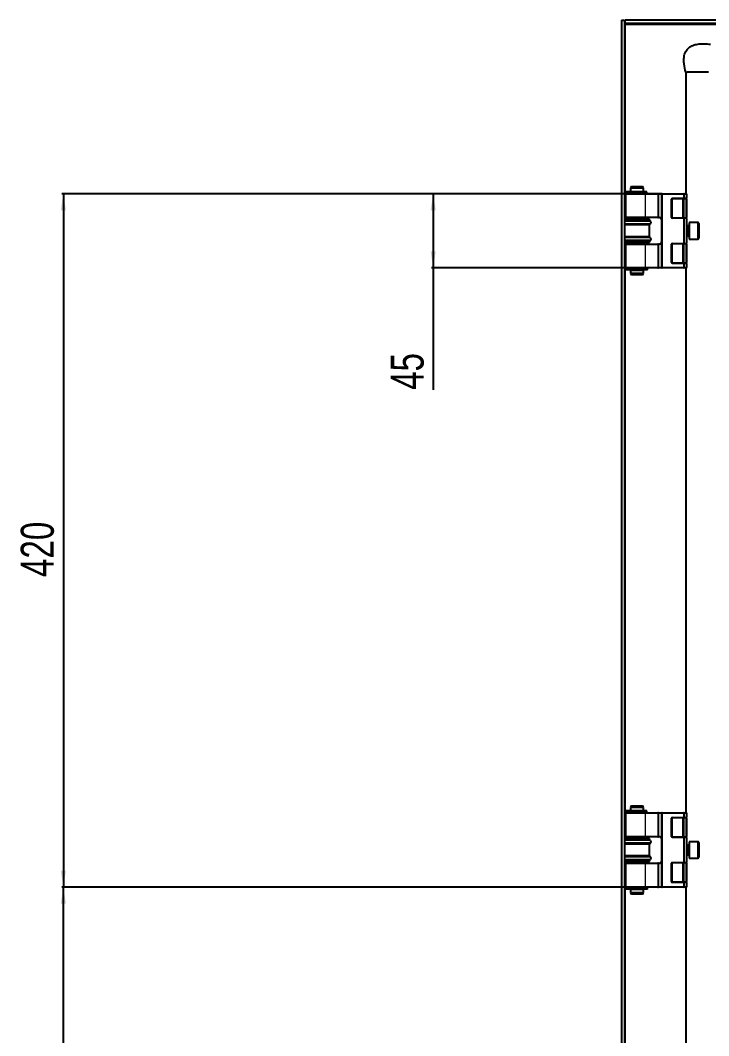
# Model space of a CAD drawing. Header units: millimetres. Extents: x -984 to 2790, y -1538 to 1219.
# Drawn here: x -984 to -567, y -59 to 556 of the extents above; entities that cross this region are included whole.
import ezdxf

# ---------------------------------------------------------------- set-up
doc = ezdxf.new("R2010")
doc.units = ezdxf.units.MM
doc.layers.add('FORMAT', color=7, linetype='Continuous')
doc.styles.add('SLDTEXTSTYLE0', font='TXT', dxfattribs={"width": 0.75})
doc.dimstyles.new('SLDDIMSTYLE0', dxfattribs={"dimtxt": 20, "dimasz": 10, "dimexe": 0, "dimexo": 0.0625, "dimgap": 5, "dimtad": 2, "dimdec": 1, "dimrnd": 1e-09, "dimzin": 12, "dimdsep": 46, "dimtxsty": 'SLDTEXTSTYLE0', "dimsah": 1, "dimcen": 0.09, "dimadec": 0, "dimazin": 3, "dimtfac": 1, "dimtofl": 0, "dimtmove": 0, "dimatfit": 3, "dimfxl": 0, "dimfrac": 2, "dimtolj": 1, "dimtzin": 12, "dimarcsym": 0})

# ---------------------------------------------------------------- blocks, each defined once
blk = doc.blocks.new('_D_6')
at = {"layer": 'FORMAT'}
for p, q in [((-616.75, 451.28), (-958.51, 451.28)), ((-957.51, 451.28), (-957.51, 31.28)), ((-605.14, 31.28), (-958.51, 31.28))]:
    blk.add_line(p, q, dxfattribs=at)
for points in [[(-957.51, 451.28), (-959.05, 441.28), (-955.98, 441.28)], [(-957.51, 31.28), (-955.98, 41.28), (-959.05, 41.28)]]:
    blk.add_solid(points, dxfattribs=at)
at = {"layer": 'FORMAT', "insert": (-983.3, 219.12), "char_height": 20, "attachment_point": 1, "rotation": 90, "style": 'SLDTEXTSTYLE0'}
blk.add_mtext('420', dxfattribs=at)
blk = doc.blocks.new('_D_7')
at = {"layer": 'FORMAT'}
for p, q in [((-594.75, 31.28), (-958.51, 31.28)), ((-957.51, -473.72), (-957.51, 31.28)), ((-594.75, -473.72), (-958.51, -473.72))]:
    blk.add_line(p, q, dxfattribs=at)
for points in [[(-957.51, 31.28), (-959.05, 21.28), (-955.98, 21.28)], [(-957.51, -473.72), (-955.98, -463.72), (-959.05, -463.72)]]:
    blk.add_solid(points, dxfattribs=at)
at = {"layer": 'FORMAT', "insert": (-983.3, -243.38), "char_height": 20, "attachment_point": 1, "rotation": 90, "style": 'SLDTEXTSTYLE0'}
blk.add_mtext('505', dxfattribs=at)
blk = doc.blocks.new('_D_10')
at = {"layer": 'FORMAT'}
for p, q in [((-594.75, 451.28), (-734.44, 451.28)), ((-733.44, 451.28), (-733.44, 406.28)), ((-594.75, 406.28), (-734.44, 406.28)), ((-733.44, 406.28), (-733.44, 332.44))]:
    blk.add_line(p, q, dxfattribs=at)
for points in [[(-733.44, 451.28), (-734.98, 441.28), (-731.91, 441.28)], [(-733.44, 406.28), (-731.91, 416.28), (-734.98, 416.28)]]:
    blk.add_solid(points, dxfattribs=at)
at = {"layer": 'FORMAT', "insert": (-759.23, 332.44), "char_height": 20, "attachment_point": 1, "rotation": 90, "style": 'SLDTEXTSTYLE0'}
blk.add_mtext('45', dxfattribs=at)

msp = doc.modelspace()

# ---------------------------------------------------------------- linework, layer by layer
at = {"color": 7, "linetype": 'Continuous', "lineweight": 25}
for p, q in [((-619.44, 556.28), (-619.44, -998.72)), ((-619.44, 556.28), (-617.44, 556.28)), ((-617.44, 556.28), (-617.44, -998.72)), ((-226.74, 556.28), (-617.14, 556.28)), ((-617.14, 554.28), (-617.14, 556.28)), ((-226.74, 554.28), (-617.14, 554.28)), ((-616.84, 553.68), (-617.04, 554.28)), ((-580.44, 524.78), (-580.44, 451.28)), ((-577.16, 524.78), (-579.46, 524.78)), ((-577.01, 524.78), (-577.16, 524.78)), ((-569.87, 524.78), (-577.01, 524.78)), ((-569.81, 524.78), (-569.87, 524.78)), ((-567.42, 524.78), (-569.81, 524.78)), ((-566.55, 524.78), (-567.42, 524.78)), ((-613.36, 455.53), (-613.94, 454.53)), ((-613.36, 455.53), (-610.39, 455.53)), ((-610.39, 455.53), (-606.52, 455.53)), ((-605.94, 454.53), (-606.52, 455.53)), ((-617.09, 452.48), (-617.09, 451.58)), ((-604.1, 452.48), (-617.09, 452.48)), ((-604.1, 451.58), (-617.09, 451.58)), ((-616.94, 451.08), (-616.94, 436.98)), ((-616.74, 451.28), (-605.13, 451.28)), ((-613.94, 454.53), (-613.94, 452.53)), ((-610.47, 454.53), (-613.94, 454.53)), ((-613.94, 452.53), (-610.47, 452.53)), ((-613.94, 451.53), (-613.94, 451.28)), ((-613.94, 451.53), (-610.47, 451.53)), ((-613.44, 452.53), (-613.44, 452.48)), ((-613.44, 451.58), (-613.44, 451.53)), ((-605.94, 454.53), (-610.47, 454.53)), ((-610.47, 452.53), (-605.94, 452.53)), ((-610.47, 451.53), (-605.94, 451.53)), ((-606.44, 452.48), (-606.44, 452.53)), ((-606.44, 451.53), (-606.44, 451.58)), ((-605.94, 452.53), (-605.94, 454.53)), ((-605.94, 451.28), (-605.94, 451.53)), ((-605.13, 451.28), (-597.24, 451.28)), ((-604.02, 452.48), (-604.1, 452.48)), ((-604.02, 451.58), (-604.1, 451.58)), ((-604.02, 451.58), (-604.02, 452.48)), ((-604, 452.48), (-604.02, 452.48)), ((-604, 451.58), (-604.02, 451.58)), ((-604, 451.58), (-604, 452.48)), ((-596.96, 451.28), (-597.24, 451.28)), ((-596.96, 451.28), (-594.74, 451.28)), ((-594.94, 406.48), (-594.94, 451.08)), ((-594.74, 451.28), (-581.52, 451.28)), ((-581.52, 451.28), (-580.14, 451.28)), ((-581.44, 448.58), (-581.44, 451.08)), ((-579.94, 451.08), (-579.94, 448.58)), ((-588.94, 447.98), (-588.94, 436.88)), ((-581.56, 448.28), (-588.64, 448.28)), ((-581.94, 447.98), (-581.94, 436.88)), ((-580.24, 448.28), (-581.56, 448.28)), ((-579.94, 447.98), (-579.94, 448.58)), ((-579.94, 447.98), (-579.94, 436.88)), ((-605.13, 436.78), (-616.74, 436.78)), ((-613.94, 436.78), (-613.94, 435.78)), ((-605.94, 435.78), (-605.94, 436.78)), ((-597.24, 436.78), (-605.13, 436.78)), ((-597.24, 436.78), (-596.96, 436.78)), ((-596.44, 436.78), (-596.96, 436.78)), ((-579.94, 436.28), (-579.94, 436.88)), ((-617.44, 435.78), (-602.44, 435.78)), ((-602.44, 435.18), (-617.44, 435.18)), ((-602.44, 432.38), (-617.44, 432.38)), ((-602.44, 435.18), (-602.44, 435.78)), ((-601.74, 434.5), (-602.44, 435.18)), ((-602.44, 432.38), (-601.74, 433.07)), ((-602.44, 425.18), (-602.44, 432.38)), ((-588.64, 436.58), (-581.56, 436.58)), ((-581.56, 436.58), (-580.24, 436.58)), ((-581.44, 421.28), (-581.44, 436.28)), ((-579.94, 436.28), (-579.94, 421.28)), ((-578.69, 431.78), (-579.94, 431.78)), ((-573.04, 433.78), (-578.44, 433.78)), ((-578.44, 433.78), (-578.44, 423.78)), ((-572.44, 433.18), (-572.44, 424.38)), ((-602.44, 425.18), (-617.44, 425.18)), ((-601.74, 424.5), (-602.44, 425.18)), ((-579.94, 425.78), (-578.69, 425.78)), ((-602.44, 422.38), (-617.44, 422.38)), ((-617.44, 421.78), (-602.44, 421.78)), ((-616.94, 420.58), (-616.94, 406.48)), ((-616.74, 420.78), (-605.13, 420.78)), ((-613.94, 421.78), (-613.94, 420.78)), ((-605.94, 420.78), (-605.94, 421.78)), ((-605.13, 420.78), (-597.24, 420.78)), ((-602.44, 422.38), (-601.74, 423.07)), ((-602.44, 421.78), (-602.44, 422.38)), ((-596.96, 420.78), (-597.24, 420.78)), ((-596.96, 420.78), (-596.44, 420.78)), ((-588.94, 420.68), (-588.94, 409.58)), ((-581.56, 420.98), (-588.64, 420.98)), ((-581.94, 420.68), (-581.94, 409.58)), ((-580.24, 420.98), (-581.56, 420.98)), ((-579.94, 420.68), (-579.94, 421.28)), ((-579.94, 420.68), (-579.94, 409.58)), ((-578.44, 423.78), (-573.04, 423.78)), ((-617.09, 405.98), (-617.09, 405.08)), ((-603.62, 405.98), (-617.09, 405.98)), ((-605.13, 406.28), (-616.74, 406.28)), ((-613.94, 406.28), (-613.94, 406.03)), ((-613.94, 406.03), (-610.47, 406.03)), ((-613.44, 406.03), (-613.44, 405.98)), ((-610.47, 406.03), (-605.94, 406.03)), ((-606.44, 405.98), (-606.44, 406.03)), ((-605.94, 406.03), (-605.94, 406.28)), ((-597.24, 406.28), (-605.13, 406.28)), ((-603.57, 405.98), (-603.62, 405.98)), ((-603.57, 405.08), (-603.57, 405.98)), ((-597.24, 406.28), (-596.96, 406.28)), ((-594.74, 406.28), (-596.96, 406.28)), ((-581.52, 406.28), (-594.74, 406.28)), ((-588.64, 409.28), (-581.56, 409.28)), ((-581.56, 409.28), (-580.24, 409.28)), ((-580.14, 406.28), (-581.52, 406.28)), ((-581.44, 406.48), (-581.44, 408.98)), ((-580.44, 406.28), (-580.44, 76.28)), ((-579.94, 408.98), (-579.94, 409.58)), ((-579.94, 408.98), (-579.94, 406.48)), ((-603.62, 405.08), (-617.09, 405.08)), ((-613.94, 405.03), (-613.94, 403.03)), ((-613.94, 405.03), (-610.47, 405.03)), ((-613.94, 403.03), (-613.36, 402.03)), ((-613.94, 403.03), (-605.94, 403.03)), ((-613.44, 405.08), (-613.44, 405.03)), ((-606.52, 402.03), (-613.36, 402.03)), ((-610.47, 405.03), (-605.94, 405.03)), ((-606.52, 402.03), (-605.94, 403.03)), ((-606.44, 405.03), (-606.44, 405.08)), ((-605.94, 403.03), (-605.94, 405.03)), ((-603.57, 405.08), (-603.62, 405.08)), ((-613.36, 80.53), (-613.94, 79.53)), ((-613.36, 80.53), (-610.39, 80.53)), ((-610.39, 80.53), (-606.52, 80.53)), ((-605.94, 79.53), (-606.52, 80.53)), ((-617.09, 77.48), (-617.09, 76.58)), ((-604.1, 77.48), (-617.09, 77.48)), ((-604.1, 76.58), (-617.09, 76.58)), ((-616.94, 76.08), (-616.94, 61.98)), ((-616.74, 76.28), (-605.13, 76.28)), ((-613.94, 79.53), (-613.94, 77.53)), ((-610.47, 79.53), (-613.94, 79.53)), ((-613.94, 77.53), (-610.47, 77.53)), ((-613.94, 76.53), (-613.94, 76.28)), ((-613.94, 76.53), (-610.47, 76.53)), ((-613.44, 77.53), (-613.44, 77.48)), ((-613.44, 76.58), (-613.44, 76.53)), ((-605.94, 79.53), (-610.47, 79.53)), ((-610.47, 77.53), (-605.94, 77.53)), ((-610.47, 76.53), (-605.94, 76.53)), ((-606.44, 77.48), (-606.44, 77.53)), ((-606.44, 76.53), (-606.44, 76.58)), ((-605.94, 77.53), (-605.94, 79.53)), ((-605.94, 76.28), (-605.94, 76.53)), ((-605.13, 76.28), (-597.24, 76.28)), ((-604.02, 77.48), (-604.1, 77.48)), ((-604.02, 76.58), (-604.1, 76.58)), ((-604.02, 76.58), (-604.02, 77.48)), ((-604, 77.48), (-604.02, 77.48)), ((-604, 76.58), (-604.02, 76.58)), ((-604, 76.58), (-604, 77.48)), ((-596.96, 76.28), (-597.24, 76.28)), ((-596.96, 76.28), (-594.74, 76.28)), ((-594.94, 31.48), (-594.94, 76.08)), ((-594.74, 76.28), (-581.52, 76.28)), ((-581.52, 76.28), (-580.14, 76.28)), ((-581.44, 73.58), (-581.44, 76.08)), ((-579.94, 76.08), (-579.94, 73.58)), ((-588.94, 72.98), (-588.94, 61.88)), ((-581.56, 73.28), (-588.64, 73.28)), ((-581.94, 72.98), (-581.94, 61.88)), ((-580.24, 73.28), (-581.56, 73.28)), ((-579.94, 72.98), (-579.94, 73.58)), ((-579.94, 72.98), (-579.94, 61.88)), ((-605.13, 61.78), (-616.74, 61.78)), ((-613.94, 61.78), (-613.94, 60.78)), ((-605.94, 60.78), (-605.94, 61.78)), ((-597.24, 61.78), (-605.13, 61.78)), ((-597.24, 61.78), (-596.96, 61.78)), ((-596.44, 61.78), (-596.96, 61.78)), ((-588.64, 61.58), (-581.56, 61.58)), ((-581.56, 61.58), (-580.24, 61.58)), ((-579.94, 61.28), (-579.94, 61.88)), ((-617.44, 60.78), (-602.44, 60.78)), ((-602.44, 60.18), (-617.44, 60.18)), ((-602.44, 57.38), (-617.44, 57.38)), ((-602.44, 60.18), (-602.44, 60.78)), ((-601.74, 59.5), (-602.44, 60.18)), ((-602.44, 57.38), (-601.74, 58.07)), ((-602.44, 50.18), (-602.44, 57.38)), ((-581.44, 46.28), (-581.44, 61.28)), ((-579.94, 61.28), (-579.94, 46.28)), ((-578.69, 56.78), (-579.94, 56.78)), ((-573.04, 58.78), (-578.44, 58.78)), ((-578.44, 58.78), (-578.44, 48.78)), ((-572.44, 58.18), (-572.44, 49.38)), ((-602.44, 50.18), (-617.44, 50.18)), ((-601.74, 49.5), (-602.44, 50.18)), ((-579.94, 50.78), (-578.69, 50.78)), ((-602.44, 47.38), (-617.44, 47.38)), ((-617.44, 46.78), (-602.44, 46.78)), ((-616.94, 45.58), (-616.94, 31.48)), ((-616.74, 45.78), (-605.13, 45.78)), ((-613.94, 46.78), (-613.94, 45.78)), ((-605.94, 45.78), (-605.94, 46.78)), ((-605.13, 45.78), (-597.24, 45.78)), ((-602.44, 47.38), (-601.74, 48.07)), ((-602.44, 46.78), (-602.44, 47.38)), ((-596.96, 45.78), (-597.24, 45.78)), ((-596.96, 45.78), (-596.44, 45.78)), ((-588.94, 45.68), (-588.94, 34.58)), ((-581.56, 45.98), (-588.64, 45.98)), ((-581.94, 45.68), (-581.94, 34.58)), ((-580.24, 45.98), (-581.56, 45.98)), ((-579.94, 45.68), (-579.94, 46.28)), ((-579.94, 45.68), (-579.94, 34.58)), ((-578.44, 48.78), (-573.04, 48.78)), ((-617.09, 30.98), (-617.09, 30.08)), ((-603.62, 30.98), (-617.09, 30.98)), ((-605.13, 31.28), (-616.74, 31.28)), ((-613.94, 31.28), (-613.94, 31.03)), ((-613.94, 31.03), (-610.47, 31.03)), ((-613.44, 31.03), (-613.44, 30.98)), ((-610.47, 31.03), (-605.94, 31.03)), ((-606.44, 30.98), (-606.44, 31.03)), ((-605.94, 31.03), (-605.94, 31.28)), ((-597.24, 31.28), (-605.13, 31.28)), ((-603.57, 30.98), (-603.62, 30.98)), ((-603.57, 30.08), (-603.57, 30.98)), ((-597.24, 31.28), (-596.96, 31.28)), ((-594.74, 31.28), (-596.96, 31.28)), ((-581.52, 31.28), (-594.74, 31.28)), ((-588.64, 34.28), (-581.56, 34.28)), ((-581.56, 34.28), (-580.24, 34.28)), ((-580.14, 31.28), (-581.52, 31.28)), ((-581.44, 31.48), (-581.44, 33.98)), ((-580.44, 31.28), (-580.44, -473.72)), ((-579.94, 33.98), (-579.94, 34.58)), ((-579.94, 33.98), (-579.94, 31.48)), ((-603.62, 30.08), (-617.09, 30.08)), ((-613.94, 30.03), (-613.94, 28.03)), ((-613.94, 30.03), (-610.47, 30.03)), ((-613.94, 28.03), (-613.36, 27.03)), ((-613.94, 28.03), (-605.94, 28.03)), ((-613.44, 30.08), (-613.44, 30.03)), ((-606.52, 27.03), (-613.36, 27.03)), ((-610.47, 30.03), (-605.94, 30.03)), ((-606.52, 27.03), (-605.94, 28.03)), ((-606.44, 30.03), (-606.44, 30.08)), ((-605.94, 28.03), (-605.94, 30.03)), ((-603.57, 30.08), (-603.62, 30.08))]:
    msp.add_line(p, q, dxfattribs=at)
at = {"color": 8, "linetype": 'Continuous', "lineweight": 18}
for p, q in [((-616.84, 452.48), (-616.84, 553.68)), ((-616.84, 553.68), (-521.41, 553.68)), ((-604.99, 451.08), (-616.94, 451.08)), ((-616.84, 451.26), (-616.84, 451.58)), ((-604.99, 451.08), (-604.99, 436.98)), ((-597.1, 451.08), (-604.99, 451.08)), ((-604.1, 451.58), (-604.1, 452.48)), ((-597.1, 436.98), (-597.1, 451.08)), ((-596.96, 451.08), (-597.1, 451.08)), ((-596.96, 451.08), (-596.96, 451.28)), ((-596.96, 451.08), (-596.96, 436.98)), ((-594.94, 451.08), (-596.96, 451.08)), ((-594.94, 451.08), (-594.74, 451.08)), ((-594.74, 451.28), (-594.74, 451.08)), ((-594.74, 451.08), (-594.74, 406.48)), ((-581.44, 451.08), (-594.74, 451.08)), ((-579.94, 451.08), (-581.44, 451.08)), ((-589.24, 436.88), (-589.24, 447.98)), ((-589.24, 447.98), (-588.94, 447.98)), ((-588.94, 447.98), (-588.64, 447.98)), ((-588.64, 448.58), (-581.44, 448.58)), ((-588.64, 448.58), (-588.64, 448.28)), ((-588.64, 448.28), (-588.64, 447.98)), ((-582.24, 447.98), (-588.64, 447.98)), ((-588.64, 447.98), (-588.64, 436.88)), ((-582.24, 448.28), (-582.24, 447.98)), ((-582.24, 447.98), (-581.94, 447.98)), ((-582.24, 436.88), (-582.24, 447.98)), ((-581.94, 447.98), (-581.64, 447.98)), ((-581.64, 448.28), (-581.64, 447.98)), ((-580.24, 447.98), (-581.64, 447.98)), ((-581.64, 447.98), (-581.64, 436.88)), ((-581.44, 448.58), (-579.94, 448.58)), ((-580.24, 448.28), (-580.24, 447.98)), ((-579.94, 447.98), (-580.24, 447.98)), ((-580.24, 436.88), (-580.24, 447.98)), ((-616.94, 436.98), (-604.99, 436.98)), ((-616.84, 435.78), (-616.84, 436.81)), ((-604.99, 436.98), (-597.1, 436.98)), ((-596.96, 436.98), (-597.1, 436.98)), ((-596.96, 436.78), (-596.96, 436.98)), ((-596.96, 436.98), (-596.44, 436.98)), ((-596.44, 436.78), (-596.44, 436.98)), ((-588.94, 436.88), (-589.24, 436.88)), ((-588.64, 436.88), (-588.94, 436.88)), ((-588.64, 436.88), (-582.24, 436.88)), ((-588.64, 436.88), (-588.64, 436.58)), ((-582.24, 436.88), (-582.24, 436.58)), ((-581.94, 436.88), (-582.24, 436.88)), ((-581.64, 436.88), (-581.94, 436.88)), ((-581.64, 436.88), (-580.24, 436.88)), ((-581.64, 436.88), (-581.64, 436.58)), ((-580.24, 436.88), (-580.24, 436.58)), ((-580.24, 436.88), (-579.94, 436.88)), ((-601.74, 434.5), (-617.44, 434.5)), ((-601.74, 433.07), (-617.44, 433.07)), ((-588.64, 436.58), (-588.64, 436.28)), ((-581.44, 436.28), (-588.64, 436.28)), ((-579.94, 436.28), (-581.44, 436.28)), ((-578.69, 428.78), (-578.69, 431.78)), ((-573.04, 423.78), (-573.04, 433.78)), ((-601.74, 424.5), (-617.44, 424.5)), ((-578.69, 425.78), (-578.69, 428.78)), ((-601.74, 423.07), (-617.44, 423.07)), ((-604.99, 420.58), (-616.94, 420.58)), ((-616.84, 420.76), (-616.84, 421.78)), ((-604.99, 420.58), (-604.99, 406.48)), ((-597.1, 420.58), (-604.99, 420.58)), ((-597.1, 406.48), (-597.1, 420.58)), ((-597.1, 420.58), (-596.96, 420.58)), ((-596.96, 420.58), (-596.96, 420.78)), ((-596.96, 420.58), (-596.96, 406.48)), ((-596.44, 420.58), (-596.96, 420.58)), ((-596.44, 420.58), (-596.44, 420.78)), ((-589.24, 409.58), (-589.24, 420.68)), ((-589.24, 420.68), (-588.94, 420.68)), ((-588.94, 420.68), (-588.64, 420.68)), ((-588.64, 421.28), (-581.44, 421.28)), ((-588.64, 420.98), (-588.64, 421.28)), ((-588.64, 420.98), (-588.64, 420.68)), ((-582.24, 420.68), (-588.64, 420.68)), ((-588.64, 420.68), (-588.64, 409.58)), ((-582.24, 420.98), (-582.24, 420.68)), ((-582.24, 420.68), (-581.94, 420.68)), ((-582.24, 409.58), (-582.24, 420.68)), ((-581.94, 420.68), (-581.64, 420.68)), ((-581.64, 420.68), (-581.64, 420.98)), ((-580.24, 420.68), (-581.64, 420.68)), ((-581.64, 420.68), (-581.64, 409.58)), ((-581.44, 421.28), (-579.94, 421.28)), ((-580.24, 420.68), (-580.24, 420.98)), ((-580.24, 420.68), (-579.94, 420.68)), ((-580.24, 409.58), (-580.24, 420.68)), ((-616.94, 406.48), (-604.99, 406.48)), ((-616.84, 405.98), (-616.84, 406.31)), ((-604.99, 406.48), (-597.1, 406.48)), ((-603.62, 405.08), (-603.62, 405.98)), ((-597.1, 406.48), (-596.96, 406.48)), ((-596.96, 406.28), (-596.96, 406.48)), ((-596.96, 406.48), (-594.94, 406.48)), ((-594.74, 406.48), (-594.94, 406.48)), ((-594.74, 406.48), (-581.44, 406.48)), ((-594.74, 406.48), (-594.74, 406.28)), ((-589.24, 409.58), (-588.94, 409.58)), ((-588.94, 409.58), (-588.64, 409.58)), ((-588.64, 409.58), (-582.24, 409.58)), ((-588.64, 409.58), (-588.64, 409.28)), ((-588.64, 408.98), (-588.64, 409.28)), ((-581.44, 408.98), (-588.64, 408.98)), ((-582.24, 409.58), (-582.24, 409.28)), ((-582.24, 409.58), (-581.94, 409.58)), ((-581.94, 409.58), (-581.64, 409.58)), ((-581.64, 409.28), (-581.64, 409.58)), ((-581.64, 409.58), (-580.24, 409.58)), ((-579.94, 408.98), (-581.44, 408.98)), ((-581.44, 406.48), (-579.94, 406.48)), ((-580.24, 409.28), (-580.24, 409.58)), ((-580.24, 409.58), (-579.94, 409.58)), ((-616.84, 77.48), (-616.84, 405.08)), ((-604.99, 76.08), (-616.94, 76.08)), ((-616.84, 76.26), (-616.84, 76.58)), ((-604.99, 76.08), (-604.99, 61.98)), ((-597.1, 76.08), (-604.99, 76.08)), ((-604.1, 76.58), (-604.1, 77.48)), ((-597.1, 61.98), (-597.1, 76.08)), ((-596.96, 76.08), (-597.1, 76.08)), ((-596.96, 76.08), (-596.96, 76.28)), ((-596.96, 76.08), (-596.96, 61.98)), ((-594.94, 76.08), (-596.96, 76.08)), ((-594.94, 76.08), (-594.74, 76.08)), ((-594.74, 76.28), (-594.74, 76.08)), ((-594.74, 76.08), (-594.74, 31.48)), ((-581.44, 76.08), (-594.74, 76.08)), ((-579.94, 76.08), (-581.44, 76.08)), ((-589.24, 61.88), (-589.24, 72.98)), ((-589.24, 72.98), (-588.94, 72.98)), ((-588.94, 72.98), (-588.64, 72.98)), ((-588.64, 73.58), (-581.44, 73.58)), ((-588.64, 73.58), (-588.64, 73.28)), ((-588.64, 73.28), (-588.64, 72.98)), ((-582.24, 72.98), (-588.64, 72.98)), ((-588.64, 72.98), (-588.64, 61.88)), ((-582.24, 73.28), (-582.24, 72.98)), ((-582.24, 72.98), (-581.94, 72.98)), ((-582.24, 61.88), (-582.24, 72.98)), ((-581.94, 72.98), (-581.64, 72.98)), ((-581.64, 73.28), (-581.64, 72.98)), ((-580.24, 72.98), (-581.64, 72.98)), ((-581.64, 72.98), (-581.64, 61.88)), ((-581.44, 73.58), (-579.94, 73.58)), ((-580.24, 73.28), (-580.24, 72.98)), ((-579.94, 72.98), (-580.24, 72.98)), ((-580.24, 61.88), (-580.24, 72.98)), ((-616.94, 61.98), (-604.99, 61.98)), ((-616.84, 60.78), (-616.84, 61.81)), ((-604.99, 61.98), (-597.1, 61.98)), ((-596.96, 61.98), (-597.1, 61.98)), ((-596.96, 61.78), (-596.96, 61.98)), ((-596.96, 61.98), (-596.44, 61.98)), ((-596.44, 61.78), (-596.44, 61.98)), ((-588.94, 61.88), (-589.24, 61.88)), ((-588.64, 61.88), (-588.94, 61.88)), ((-588.64, 61.88), (-582.24, 61.88)), ((-588.64, 61.88), (-588.64, 61.58)), ((-588.64, 61.58), (-588.64, 61.28)), ((-582.24, 61.88), (-582.24, 61.58)), ((-581.94, 61.88), (-582.24, 61.88)), ((-581.64, 61.88), (-581.94, 61.88)), ((-581.64, 61.88), (-580.24, 61.88)), ((-581.64, 61.88), (-581.64, 61.58)), ((-580.24, 61.88), (-580.24, 61.58)), ((-580.24, 61.88), (-579.94, 61.88)), ((-601.74, 59.5), (-617.44, 59.5)), ((-601.74, 58.07), (-617.44, 58.07)), ((-581.44, 61.28), (-588.64, 61.28)), ((-579.94, 61.28), (-581.44, 61.28)), ((-578.69, 53.78), (-578.69, 56.78)), ((-573.04, 48.78), (-573.04, 58.78)), ((-601.74, 49.5), (-617.44, 49.5)), ((-578.69, 50.78), (-578.69, 53.78)), ((-601.74, 48.07), (-617.44, 48.07)), ((-604.99, 45.58), (-616.94, 45.58)), ((-616.84, 45.76), (-616.84, 46.78)), ((-604.99, 45.58), (-604.99, 31.48)), ((-597.1, 45.58), (-604.99, 45.58)), ((-597.1, 31.48), (-597.1, 45.58)), ((-597.1, 45.58), (-596.96, 45.58)), ((-596.96, 45.58), (-596.96, 45.78)), ((-596.96, 45.58), (-596.96, 31.48)), ((-596.44, 45.58), (-596.96, 45.58)), ((-596.44, 45.58), (-596.44, 45.78)), ((-589.24, 34.58), (-589.24, 45.68)), ((-589.24, 45.68), (-588.94, 45.68)), ((-588.94, 45.68), (-588.64, 45.68)), ((-588.64, 46.28), (-581.44, 46.28)), ((-588.64, 45.98), (-588.64, 46.28)), ((-588.64, 45.98), (-588.64, 45.68)), ((-582.24, 45.68), (-588.64, 45.68)), ((-588.64, 45.68), (-588.64, 34.58)), ((-582.24, 45.98), (-582.24, 45.68)), ((-582.24, 45.68), (-581.94, 45.68)), ((-582.24, 34.58), (-582.24, 45.68)), ((-581.94, 45.68), (-581.64, 45.68)), ((-581.64, 45.68), (-581.64, 45.98)), ((-580.24, 45.68), (-581.64, 45.68)), ((-581.64, 45.68), (-581.64, 34.58)), ((-581.44, 46.28), (-579.94, 46.28)), ((-580.24, 45.68), (-580.24, 45.98)), ((-580.24, 45.68), (-579.94, 45.68)), ((-580.24, 34.58), (-580.24, 45.68)), ((-616.94, 31.48), (-604.99, 31.48)), ((-616.84, 30.98), (-616.84, 31.31)), ((-604.99, 31.48), (-597.1, 31.48)), ((-603.62, 30.08), (-603.62, 30.98)), ((-597.1, 31.48), (-596.96, 31.48)), ((-596.96, 31.28), (-596.96, 31.48)), ((-596.96, 31.48), (-594.94, 31.48)), ((-594.74, 31.48), (-594.94, 31.48)), ((-594.74, 31.48), (-581.44, 31.48)), ((-594.74, 31.48), (-594.74, 31.28)), ((-589.24, 34.58), (-588.94, 34.58)), ((-588.94, 34.58), (-588.64, 34.58)), ((-588.64, 34.58), (-582.24, 34.58)), ((-588.64, 34.58), (-588.64, 34.28)), ((-588.64, 33.98), (-588.64, 34.28)), ((-581.44, 33.98), (-588.64, 33.98)), ((-582.24, 34.58), (-582.24, 34.28)), ((-582.24, 34.58), (-581.94, 34.58)), ((-581.94, 34.58), (-581.64, 34.58)), ((-581.64, 34.28), (-581.64, 34.58)), ((-581.64, 34.58), (-580.24, 34.58)), ((-579.94, 33.98), (-581.44, 33.98)), ((-581.44, 31.48), (-579.94, 31.48)), ((-580.24, 34.28), (-580.24, 34.58)), ((-580.24, 34.58), (-579.94, 34.58)), ((-616.84, -472.52), (-616.84, 30.08))]:
    msp.add_line(p, q, dxfattribs=at)
at = {"color": 7, "linetype": 'Continuous', "lineweight": 25}
for centre, radius, start, end in [((-616.74, 451.08), 0.2, 90, 180), ((-594.74, 451.08), 0.2, 90, 180), ((-580.14, 451.08), 0.2, 0, 90), ((-588.64, 447.98), 0.3, 90, 180), ((-581.64, 447.98), 0.3, 90, 180), ((-580.24, 448.58), 0.3, 270, 0), ((-616.74, 436.98), 0.2, 180, 270), ((-596.44, 435.28), 1.5, 0, 90), ((-588.64, 436.88), 0.3, 180, 270), ((-581.64, 436.88), 0.3, 180, 270), ((-602.44, 433.78), 1, 314.427, 45.573), ((-580.24, 436.28), 0.3, 0, 90), ((-578.69, 432.03), 0.25, 270, 360), ((-573.04, 433.18), 0.6, 360, 90), ((-602.44, 423.78), 1, 314.427, 45.573), ((-578.69, 425.53), 0.25, 0, 90), ((-573.04, 424.38), 0.6, 270, 0), ((-616.74, 420.58), 0.2, 90, 180), ((-596.44, 422.28), 1.5, 270, 0), ((-588.64, 420.68), 0.3, 90, 180), ((-581.64, 420.68), 0.3, 90, 180), ((-580.24, 421.28), 0.3, 270, 0), ((-616.74, 406.48), 0.2, 180, 270), ((-594.74, 406.48), 0.2, 180, 270), ((-588.64, 409.58), 0.3, 180, 270), ((-581.64, 409.58), 0.3, 180, 270), ((-580.24, 408.98), 0.3, 0, 90), ((-580.14, 406.48), 0.2, 270, 0), ((-616.74, 76.08), 0.2, 90, 180), ((-594.74, 76.08), 0.2, 90, 180), ((-580.14, 76.08), 0.2, 0, 90), ((-588.64, 72.98), 0.3, 90, 180), ((-581.64, 72.98), 0.3, 90, 180), ((-580.24, 73.58), 0.3, 270, 0), ((-616.74, 61.98), 0.2, 180, 270), ((-596.44, 60.28), 1.5, 0, 90), ((-588.64, 61.88), 0.3, 180, 270), ((-581.64, 61.88), 0.3, 180, 270), ((-580.24, 61.28), 0.3, 0, 90), ((-602.44, 58.78), 1, 314.427, 45.573), ((-578.69, 57.03), 0.25, 270, 360), ((-573.04, 58.18), 0.6, 360, 90), ((-602.44, 48.78), 1, 314.427, 45.573), ((-578.69, 50.53), 0.25, 0, 90), ((-573.04, 49.38), 0.6, 270, 0), ((-616.74, 45.58), 0.2, 90, 180), ((-596.44, 47.28), 1.5, 270, 0), ((-588.64, 45.68), 0.3, 90, 180), ((-581.64, 45.68), 0.3, 90, 180), ((-580.24, 46.28), 0.3, 270, 0), ((-616.74, 31.48), 0.2, 180, 270), ((-594.74, 31.48), 0.2, 180, 270), ((-588.64, 34.58), 0.3, 180, 270), ((-581.64, 34.58), 0.3, 180, 270), ((-580.24, 33.98), 0.3, 0, 90), ((-580.14, 31.48), 0.2, 270, 0)]:
    msp.add_arc(centre, radius, start, end, dxfattribs=at)
at = {"color": 8, "linetype": 'Continuous', "lineweight": 18}
for centre, radius, start, end in [((-605.17, 451.11), 0.179, 351.95053, 78.57825), ((-597.28, 451.11), 0.179, 351.95053, 78.57825), ((-588.64, 447.98), 0.6, 90, 180), ((-605.17, 436.96), 0.179, 281.42175, 8.04947), ((-597.28, 436.96), 0.179, 281.42175, 8.04947), ((-596.44, 435.28), 1.7, 28.07249, 90), ((-588.64, 436.88), 0.6, 180, 270), ((-605.17, 420.61), 0.179, 351.95053, 78.57825), ((-597.28, 420.61), 0.179, 351.95053, 78.57825), ((-596.44, 422.28), 1.7, 270, 331.92751), ((-588.64, 420.68), 0.6, 90, 180), ((-605.17, 406.46), 0.179, 281.42175, 8.04947), ((-597.28, 406.46), 0.179, 281.42175, 8.04947), ((-588.64, 409.58), 0.6, 180, 270), ((-605.17, 76.11), 0.179, 351.95053, 78.57825), ((-597.28, 76.11), 0.179, 351.95053, 78.57825), ((-588.64, 72.98), 0.6, 90, 180), ((-605.17, 61.96), 0.179, 281.42175, 8.04947), ((-597.28, 61.96), 0.179, 281.42175, 8.04947), ((-596.44, 60.28), 1.7, 28.07249, 90), ((-588.64, 61.88), 0.6, 180, 270), ((-605.17, 45.61), 0.179, 351.95053, 78.57825), ((-597.28, 45.61), 0.179, 351.95053, 78.57825), ((-596.44, 47.28), 1.7, 270, 331.92751), ((-588.64, 45.68), 0.6, 90, 180), ((-605.17, 31.46), 0.179, 281.42175, 8.04947), ((-597.28, 31.46), 0.179, 281.42175, 8.04947), ((-588.64, 34.58), 0.6, 180, 270)]:
    msp.add_arc(centre, radius, start, end, dxfattribs=at)
at = {"color": 7, "linetype": 'Continuous', "lineweight": 25}
for centre, major_axis, start_param, end_param in [((-581.52, 451.08), (0, 0.2), 4.712389, 6.283185), ((-581.56, 448.58), (0, 0.3), 3.141593, 4.712389), ((-581.56, 436.28), (0, 0.3), 4.712389, 6.283185), ((-581.56, 421.28), (0, 0.3), 3.141593, 4.712389), ((-581.56, 408.98), (0, 0.3), 4.712389, 6.283185), ((-581.52, 406.48), (0, 0.2), 3.141593, 4.712389), ((-581.52, 76.08), (0, 0.2), 4.712389, 6.283185), ((-581.56, 73.58), (0, 0.3), 3.141593, 4.712389), ((-581.56, 61.28), (0, 0.3), 4.712389, 6.283185), ((-581.56, 46.28), (0, 0.3), 3.141593, 4.712389), ((-581.56, 33.98), (0, 0.3), 4.712389, 6.283185), ((-581.52, 31.48), (0, 0.2), 3.141593, 4.712389)]:
    msp.add_ellipse(centre, major_axis=major_axis, ratio=0.414214, start_param=start_param, end_param=end_param, dxfattribs=at)
for points, knots in [([(-617.14, 554.58), (-617.17, 554.66), (-617.28, 554.98), (-617.4, 555.55), (-617.43, 556.04), (-617.44, 556.28)], [0, 0, 0, 0, 0.141742, 0.566203, 1, 1, 1, 1]), ([(-580.44, 524.78), (-580.85, 526.46), (-581.58, 529.5), (-581.67, 533.81), (-580.7, 537.37), (-578.65, 539.82), (-576.01, 541.24), (-572.99, 541.98), (-569.39, 542.19), (-566.82, 541.92), (-565.44, 541.78)], [0, 0, 0, 0, 0.176067, 0.318225, 0.435596, 0.543482, 0.633889, 0.737152, 0.858183, 1, 1, 1, 1])]:
    msp.add_open_spline(points, degree=3, knots=knots, dxfattribs=at)
for points in [[(-617.14, 554.28), (-617.11, 554.27), (-617.06, 554.26), (-616.99, 554.12), (-616.91, 553.92), (-616.86, 553.76), (-616.84, 553.68)], [(-580.44, 524.78), (-580.4, 524.78), (-580.31, 524.78), (-579.74, 524.78), (-579.46, 524.78)]]:
    msp.add_open_spline(points, degree=3, dxfattribs=at)

# ---------------------------------------------------------------- dimensions: what is measured, and where the dimension line sits
at = {"layer": 'FORMAT'}
for base, p1, p2, picture, middle in [((-957.51, 31.28), (-616.74, 451.28), (-605.13, 31.28), '_D_6', (-957.51, 241.28)), ((-733.44, 406.28), (-594.74, 451.28), (-594.74, 406.28), '_D_10', (-733.44, 347.21)), ((-957.51, 31.28), (-594.74, -473.72), (-594.74, 31.28), '_D_7', (-957.51, -221.22))]:
    dim = msp.add_linear_dim(base=base, p1=p1, p2=p2, angle=90, dimstyle='SLDDIMSTYLE0', dxfattribs=at)
    dim.commit()
    dim.dimension.update_dxf_attribs({"geometry": picture, "text_midpoint": middle, "dimtype": 160})

doc.saveas('drawing.dxf')
